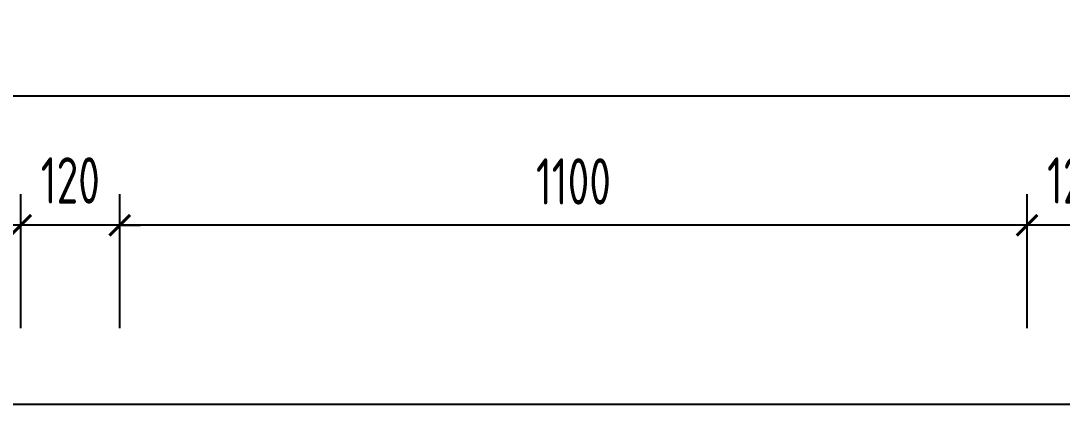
# Model space of a CAD drawing. Header units: millimetres. Extents: x 3162 to 221128, y -144913 to 11496.
# Drawn here: x 19146 to 20409, y -29646 to -29181 of the extents above; entities that cross this region are included whole.
import ezdxf

# ---------------------------------------------------------------- set-up
doc = ezdxf.new("R2010")
doc.units = ezdxf.units.MM
doc.header["$LTSCALE"] = 10
doc.layers.get('Defpoints').update_dxf_attribs({"color": 250})
doc.layers.add('RC-dimensions', color=44, linetype='Continuous', lineweight=0)
doc.layers.add('WALL【墙体】', color=7, linetype='Continuous')
doc.styles.add('尺寸标注', font='ARCHS.SHX', dxfattribs={"width": 0.8})
doc.dimstyles.new('海龙1：25', dxfattribs={"dimscale": 25, "dimtxt": 2.25, "dimasz": 1, "dimexe": 1.5, "dimexo": 1, "dimgap": 1, "dimtad": 1, "dimdec": 0, "dimrnd": 5, "dimdsep": 46, "dimtxsty": '尺寸标注', "dimblk": 'ARCHTICK', "dimblk1": 'ARCHTICK', "dimblk2": 'ARCHTICK', "dimcen": 1, "dimclrd": 44, "dimclre": 44, "dimclrt": 2, "dimadec": 0, "dimazin": 0, "dimtfac": 1, "dimtdec": 0, "dimtix": 1, "dimtmove": 2, "dimatfit": 3, "dimldrblk": 'hl_arrow2', "dimfxl": 5, "dimfxlon": 1, "dimarcsym": 0})

# ---------------------------------------------------------------- blocks, each defined once
blk = doc.blocks.new('_ArchTick')
at = {"color": 2, "linetype": 'ByBlock', "const_width": 0.15}
blk.add_lwpolyline([(-0.5, -0.5), (0.5, 0.5)], dxfattribs=at)
blk = doc.blocks.new('*D30')
at = {"layer": 'Defpoints', "color": 0, "transparency": 16777216}
for p in [(21496.2, -29271.8), (21496.2, -29475.7), (14746.2, -29632.5)]:
    blk.add_point(p, dxfattribs=at)
at = {"layer": 'RC-dimensions', "color": 44, "lineweight": -2, "transparency": 16777216}
for p, q in [((14746.2, -29396.8), (14746.2, -29234.3)), ((21496.2, -29396.8), (21496.2, -29234.3)), ((14746.2, -29271.8), (21496.2, -29271.8))]:
    blk.add_line(p, q, dxfattribs=at)
at = {"layer": 'RC-dimensions', "color": 44, "lineweight": -2, "transparency": 16777216, "xscale": 25, "yscale": 25, "zscale": 25, "rotation": 180}
blk.add_blockref('_ArchTick', (14746.2, -29271.8), dxfattribs=at)
at = {"layer": 'RC-dimensions', "color": 44, "lineweight": -2, "transparency": 16777216, "xscale": 25, "yscale": 25, "zscale": 25}
blk.add_blockref('_ArchTick', (21496.2, -29271.8), dxfattribs=at)
at = {"layer": 'RC-dimensions', "color": 2, "transparency": 16777216, "insert": (18121.2, -29217.5), "char_height": 56.25, "attachment_point": 5, "style": '尺寸标注'}
blk.add_mtext('6750', dxfattribs=at)
blk = doc.blocks.new('hl_arrow2')
at = {"color": 2}
blk.add_line((-0.221, 0), (-1, 0), dxfattribs=at)
blk.add_lwpolyline([(-0.221, 0), (-0.861, -0.689), (-0.654, -0.862), (0, 0), (-0.654, 0.862), (-0.861, 0.689)], close=True, dxfattribs=at)
for points in [[(-0.861, 0.689), (-0.654, 0.862), (-0.221, 0), (0, 0)], [(-0.861, -0.689), (-0.654, -0.862), (-0.221, 0), (0, 0)]]:
    blk.add_solid(points, dxfattribs=at)
blk = doc.blocks.new('*D799')
at = {"layer": 'Defpoints', "color": 0, "transparency": 16777216}
for p in [(19146.2, -29428.6), (19146.2, -29632.5), (19266.2, -29632.5)]:
    blk.add_point(p, dxfattribs=at)
at = {"layer": 'RC-dimensions', "color": 44, "lineweight": -2, "transparency": 16777216}
for p, q in [((19146.2, -29553.6), (19146.2, -29391.1)), ((19266.2, -29553.6), (19266.2, -29391.1)), ((19146.2, -29428.6), (19121.2, -29428.6)), ((19266.2, -29428.6), (19146.2, -29428.6)), ((19266.2, -29428.6), (19291.2, -29428.6))]:
    blk.add_line(p, q, dxfattribs=at)
at = {"layer": 'RC-dimensions', "color": 44, "lineweight": -2, "transparency": 16777216, "xscale": 25, "yscale": 25, "zscale": 25}
blk.add_blockref('_ArchTick', (19146.2, -29428.6), dxfattribs=at)
at = {"layer": 'RC-dimensions', "color": 44, "lineweight": -2, "transparency": 16777216, "xscale": 25, "yscale": 25, "zscale": 25, "rotation": 180}
blk.add_blockref('_ArchTick', (19266.2, -29428.6), dxfattribs=at)
at = {"layer": 'RC-dimensions', "color": 2, "transparency": 16777216, "insert": (19206.2, -29374.3), "char_height": 56.25, "attachment_point": 5, "style": '尺寸标注'}
blk.add_mtext('120', dxfattribs=at)
blk = doc.blocks.new('*D800')
at = {"layer": 'Defpoints', "color": 0, "transparency": 16777216}
for p in [(19266.2, -29428.6), (19266.2, -29632.5), (20366.2, -29632.5)]:
    blk.add_point(p, dxfattribs=at)
at = {"layer": 'RC-dimensions', "color": 44, "lineweight": -2, "transparency": 16777216}
for p, q in [((19266.2, -29553.6), (19266.2, -29391.1)), ((20366.2, -29553.6), (20366.2, -29391.1)), ((20366.2, -29428.6), (19266.2, -29428.6))]:
    blk.add_line(p, q, dxfattribs=at)
at = {"layer": 'RC-dimensions', "color": 44, "lineweight": -2, "transparency": 16777216, "xscale": 25, "yscale": 25, "zscale": 25, "rotation": 180}
blk.add_blockref('_ArchTick', (19266.2, -29428.6), dxfattribs=at)
at = {"layer": 'RC-dimensions', "color": 44, "lineweight": -2, "transparency": 16777216, "xscale": 25, "yscale": 25, "zscale": 25}
blk.add_blockref('_ArchTick', (20366.2, -29428.6), dxfattribs=at)
at = {"layer": 'RC-dimensions', "color": 2, "transparency": 16777216, "insert": (19816.2, -29375.5), "char_height": 56.25, "attachment_point": 5, "style": '尺寸标注'}
blk.add_mtext('1100', dxfattribs=at)
blk = doc.blocks.new('*D801')
at = {"layer": 'Defpoints', "color": 0, "transparency": 16777216}
for p in [(20366.2, -29428.6), (20366.2, -29632.5), (20486.2, -29632.5)]:
    blk.add_point(p, dxfattribs=at)
at = {"layer": 'RC-dimensions', "color": 44, "lineweight": -2, "transparency": 16777216}
for p, q in [((20366.2, -29553.6), (20366.2, -29391.1)), ((20486.2, -29553.6), (20486.2, -29391.1)), ((20366.2, -29428.6), (20341.2, -29428.6)), ((20486.2, -29428.6), (20366.2, -29428.6)), ((20486.2, -29428.6), (20511.2, -29428.6))]:
    blk.add_line(p, q, dxfattribs=at)
at = {"layer": 'RC-dimensions', "color": 44, "lineweight": -2, "transparency": 16777216, "xscale": 25, "yscale": 25, "zscale": 25}
blk.add_blockref('_ArchTick', (20366.2, -29428.6), dxfattribs=at)
at = {"layer": 'RC-dimensions', "color": 44, "lineweight": -2, "transparency": 16777216, "xscale": 25, "yscale": 25, "zscale": 25, "rotation": 180}
blk.add_blockref('_ArchTick', (20486.2, -29428.6), dxfattribs=at)
at = {"layer": 'RC-dimensions', "color": 2, "transparency": 16777216, "insert": (20426.2, -29374.3), "char_height": 56.25, "attachment_point": 5, "style": '尺寸标注'}
blk.add_mtext('120', dxfattribs=at)
blk = doc.blocks.new('*D802')
at = {"layer": 'Defpoints', "color": 0, "transparency": 16777216}
for p in [(17721.2, -29428.6), (17721.2, -29632.5), (19146.2, -29632.5)]:
    blk.add_point(p, dxfattribs=at)
at = {"layer": 'RC-dimensions', "color": 44, "lineweight": -2, "transparency": 16777216}
for p, q in [((17721.2, -29553.6), (17721.2, -29391.1)), ((19146.2, -29553.6), (19146.2, -29391.1)), ((19146.2, -29428.6), (17721.2, -29428.6))]:
    blk.add_line(p, q, dxfattribs=at)
at = {"layer": 'RC-dimensions', "color": 44, "lineweight": -2, "transparency": 16777216, "xscale": 25, "yscale": 25, "zscale": 25, "rotation": 180}
blk.add_blockref('_ArchTick', (17721.2, -29428.6), dxfattribs=at)
at = {"layer": 'RC-dimensions', "color": 44, "lineweight": -2, "transparency": 16777216, "xscale": 25, "yscale": 25, "zscale": 25}
blk.add_blockref('_ArchTick', (19146.2, -29428.6), dxfattribs=at)
at = {"layer": 'RC-dimensions', "color": 2, "transparency": 16777216, "insert": (18433.7, -29373.2), "char_height": 56.25, "attachment_point": 5, "style": '尺寸标注'}
blk.add_mtext('1425', dxfattribs=at)

msp = doc.modelspace()

# ---------------------------------------------------------------- linework, layer by layer
at = {"layer": 'WALL【墙体】'}
msp.add_line((14496.2, -29645.8), (21496.2, -29645.8), dxfattribs=at)

# ---------------------------------------------------------------- dimensions: what is measured, and where the dimension line sits
at = {"layer": 'RC-dimensions'}
for base, p1, p2, picture, middle in [((21496.2, -29271.8), (14746.2, -29632.5), (21496.2, -29475.7), '*D30', (18121.2, -29217.5)), ((17721.2, -29428.6), (19146.2, -29632.5), (17721.2, -29632.5), '*D802', (18433.7, -29373.2)), ((19146.2, -29428.6), (19266.2, -29632.5), (19146.2, -29632.5), '*D799', (19206.2, -29374.3)), ((19266.2, -29428.6), (20366.2, -29632.5), (19266.2, -29632.5), '*D800', (19816.2, -29375.5)), ((20366.2, -29428.6), (20486.2, -29632.5), (20366.2, -29632.5), '*D801', (20426.2, -29374.3))]:
    dim = msp.add_linear_dim(base=base, p1=p1, p2=p2, dimstyle='海龙1：25', dxfattribs=at)
    dim.commit()
    dim.dimension.update_dxf_attribs({"geometry": picture, "text_midpoint": middle})

doc.saveas('drawing.dxf')
